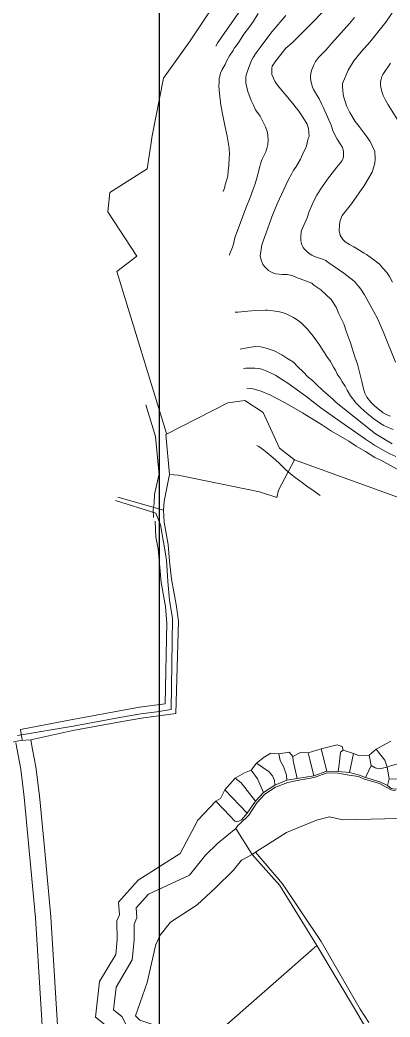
# Model space of a CAD drawing. Header units: metres. Extents: x 548946 to 557077, y 1838800 to 1845419.
# Drawn here: x 549918 to 550135, y 1843285 to 1843872 of the extents above; entities that cross this region are included whole.
import ezdxf

# ---------------------------------------------------------------- set-up
doc = ezdxf.new("R2010")
doc.units = ezdxf.units.M
doc.header["$LTSCALE"] = 28
for name, color, linetype, lineweight in [('1', 7, 'Continuous', 13), ('10', 7, 'Continuous', 13), ('2', 7, 'Continuous', 13), ('46', 7, 'Continuous', 13), ('60', 7, 'Continuous', 25)]:
    doc.layers.add(name, color=color, linetype=linetype, lineweight=lineweight)

msp = doc.modelspace()

# ---------------------------------------------------------------- linework, layer by layer
at = {"layer": '1'}
for points in [[(550074.72, 1843953.34), (550074.06, 1843950.61), (550073.52, 1843947.72), (550072.55, 1843939.26), (550071.41, 1843930.54), (550070.91, 1843927.3), (550069.68, 1843921.81), (550068.21, 1843916.53), (550067.58, 1843914.68), (550065.86, 1843910.32), (550063.57, 1843905.56), (550061.05, 1843900.83), (550047.62, 1843877.39), (550034.23, 1843858.32), (550033.14, 1843856.16)], [(550078.37, 1843721.17), (550075.25, 1843721.83), (550072, 1843721.87), (550068.31, 1843722.26), (550066.62, 1843722.88), (550064.03, 1843724.21), (550061.98, 1843726.21), (550060.78, 1843727.89), (550059.66, 1843730.6), (550059.21, 1843732.78), (550060.09, 1843739.37), (550065.3, 1843754.15), (550065.92, 1843755.85), (550069.11, 1843763.5), (550071.9, 1843769.29), (550075.8, 1843777.85), (550077.48, 1843780.88), (550078.63, 1843783.24), (550080.05, 1843785.02), (550082.75, 1843789.78), (550084.88, 1843794.28), (550086.21, 1843796.87), (550087.27, 1843801.85), (550087.93, 1843803.14), (550087.61, 1843807.77), (550086.71, 1843810.3), (550084.21, 1843814.48), (550081.8, 1843817.86), (550077.3, 1843823.63), (550070.02, 1843832.34), (550067.88, 1843835.13), (550065.96, 1843839.58), (550065.95, 1843843.23), (550066.22, 1843844.47), (550068.3, 1843847.55), (550074.16, 1843854.9), (550077.84, 1843858.16), (550086.59, 1843866.85), (550091.34, 1843871.45), (550100.93, 1843881.66)], [(550139.28, 1843879.52), (550133.03, 1843870.29), (550123.62, 1843858.48), (550118.39, 1843852.82), (550114.13, 1843847.47), (550110.89, 1843842.04), (550107.53, 1843834.15), (550107.49, 1843832.73), (550107.63, 1843829.7), (550108.17, 1843826.72), (550109.83, 1843821.03), (550111.88, 1843817.21), (550114.92, 1843811.88), (550117.28, 1843808.9), (550121.34, 1843803.48), (550123.75, 1843800.11), (550126.43, 1843794.33), (550126.76, 1843789.7), (550126.41, 1843787.43), (550125.26, 1843783.25), (550124.99, 1843782), (550122.42, 1843777.86), (550120.38, 1843774.39), (550112.71, 1843763.38), (550107.39, 1843756.69), (550106.1, 1843753.71), (550105.8, 1843751.04), (550105.58, 1843747.57), (550106.08, 1843744.99), (550107.77, 1843742.55), (550109.16, 1843741.08), (550111.56, 1843739.53), (550114.15, 1843738.2), (550120.25, 1843734.43), (550121.54, 1843733.77), (550125.95, 1843730.62), (550129.3, 1843727.96), (550131.17, 1843725.74), (550133.49, 1843723.16), (550135.18, 1843720.72), (550136.97, 1843717.47)], [(550058.05, 1843875.38), (550055.12, 1843870.79), (550052.86, 1843867.49), (550049.49, 1843863.26), (550046.92, 1843859.11), (550045.19, 1843856.48), (550043.95, 1843854.92), (550043.28, 1843853.63), (550041.2, 1843850.56), (550039.34, 1843847.31), (550038.54, 1843845.39), (550036.86, 1843842.36), (550035.88, 1843840.22), (550035.04, 1843836.88), (550035.05, 1843835.06), (550034.92, 1843832.61), (550035.2, 1843828.39), (550035.97, 1843821.58), (550037.27, 1843815.44), (550038.35, 1843809.49), (550039.66, 1843803.35), (550040.87, 1843796.19), (550041.1, 1843792.36), (550040.89, 1843790.72), (550040.63, 1843785.82), (550040.32, 1843783.15), (550040.11, 1843779.68), (550038.65, 1843774.65), (550038.26, 1843772.78), (550037.36, 1843770.72)], [(550114.53, 1843872.93), (550111.7, 1843869.57), (550104.74, 1843861.87), (550101.09, 1843857.72), (550099.13, 1843855.36)], [(550099.13, 1843855.36), (550097.5, 1843853.58), (550093.35, 1843849.41), (550092.2, 1843848.02), (550091.6, 1843847.08), (550090.58, 1843845.11), (550089.35, 1843841.95), (550088.87, 1843840.13), (550088.67, 1843838.29), (550088.7, 1843837.2), (550089, 1843835.08), (550089.82, 1843832.12), (550090.45, 1843830.71), (550093.74, 1843825.15), (550095.1, 1843822.21), (550096.29, 1843819.9), (550097.06, 1843818.08), (550100.35, 1843811.04), (550100.85, 1843809.78), (550101.34, 1843807.93), (550101.7, 1843806.9), (550103.32, 1843803.21), (550104.39, 1843801.42), (550106.62, 1843798.12), (550107.45, 1843796.68), (550107.76, 1843795.9), (550108.05, 1843794.51), (550108.11, 1843792.4), (550108.03, 1843791.06), (550107.65, 1843789.68), (550107.23, 1843788.87), (550106.12, 1843787.32), (550104.16, 1843784.95), (550098.7, 1843777.9), (550094.42, 1843771.62), (550092.45, 1843768.47), (550090.74, 1843765.21), (550089.26, 1843762.14), (550087.89, 1843758.96), (550086.67, 1843755.3), (550084.12, 1843749.62), (550083.5, 1843747.89), (550083.26, 1843746.76), (550082.99, 1843744.44), (550082.99, 1843742.12), (550083.12, 1843741), (550083.59, 1843739.3), (550084.44, 1843737.77), (550085.11, 1843736.9), (550086.69, 1843735.3), (550088.45, 1843733.9), (550089.39, 1843733.31), (550091.04, 1843732.58), (550096.33, 1843730.73), (550097.62, 1843730.14), (550098.13, 1843729.81), (550099.48, 1843728.78), (550108.32, 1843722.61), (550111.88, 1843720), (550113.4, 1843718.76), (550114.69, 1843717.57), (550116.72, 1843715.35), (550118.31, 1843713.24), (550120.37, 1843709.96), (550125.66, 1843700.36)], [(550141.07, 1843811.09), (550134.27, 1843821.67), (550132.67, 1843824.47), (550131.34, 1843827.14), (550130.56, 1843829.58), (550130.01, 1843832.05), (550129.84, 1843833.36), (550129.86, 1843834.97), (550130.16, 1843836.71), (550130.65, 1843838.31), (550131.22, 1843839.51), (550135.62, 1843846.22)], [(550135.77, 1843638.68), (550133.23, 1843639.6), (550131.49, 1843640.62), (550126.37, 1843644.71), (550124.31, 1843646.7), (550121.73, 1843649.86), (550120.65, 1843652.17), (550119.76, 1843654.7), (550118.86, 1843659.06), (550116.3, 1843669.11), (550114.78, 1843673.6), (550112.22, 1843681.82), (550109.9, 1843688.05), (550108.33, 1843692.94), (550105.42, 1843698.89), (550103.77, 1843702.76), (550100.82, 1843707.29), (550094.71, 1843712.89), (550090.75, 1843715.68), (550089.41, 1843716.74), (550086.43, 1843718.03), (550080.51, 1843720.2), (550078.37, 1843721.17)], [(550125.66, 1843700.36), (550128.18, 1843695.62), (550131.71, 1843687.5), (550138.65, 1843670.37)], [(550047.36, 1843678.04), (550050.34, 1843678.66), (550056.13, 1843679.52), (550059.6, 1843679.31), (550062.71, 1843678.65), (550067.34, 1843677.14), (550071.89, 1843674.62), (550074.74, 1843672.71), (550078.66, 1843670.32)], [(550049.31, 1843666.73), (550050.79, 1843666.82), (550054.8, 1843666.87), (550056.05, 1843666.82), (550058.06, 1843666.6), (550059.29, 1843666.37), (550061.08, 1843665.84), (550063.11, 1843665.06), (550065.5, 1843663.97), (550068.38, 1843662.45), (550071.75, 1843660.45), (550075.42, 1843658.03), (550085.91, 1843650.4), (550094.8, 1843643.59), (550106.11, 1843635.4), (550113.13, 1843630.59), (550120.96, 1843625.08), (550126.3, 1843621.63), (550131.35, 1843618.62), (550135.34, 1843616.53), (550138.84, 1843614.93)], [(550078.66, 1843670.32), (550080.98, 1843667.74), (550084.59, 1843664.5), (550087.35, 1843661.57), (550089.8, 1843659.62), (550092.3, 1843657.27), (550095.96, 1843653.63), (550102.02, 1843648.43), (550103.85, 1843646.61), (550126.8, 1843628.33), (550136.6, 1843622.35)], [(550051.31, 1843655.18), (550054.89, 1843654.65), (550059.07, 1843653.5), (550064.82, 1843651.11), (550073.86, 1843646.46), (550084.06, 1843640.52), (550086.47, 1843638.97), (550095.82, 1843633.34), (550101.08, 1843629.88), (550111.28, 1843623.94), (550115.47, 1843620.97), (550121.09, 1843617.95), (550126.57, 1843614.32), (550130, 1843612.68), (550144.92, 1843604.44)], [(550094.43, 1843591.99), (550090.88, 1843594.51), (550086.58, 1843597.56), (550083.92, 1843599.48), (550079.7, 1843602.63), (550077.03, 1843604.76), (550074.1, 1843607.25), (550070.55, 1843610.79), (550068.16, 1843613.05), (550065.68, 1843615.19), (550061.11, 1843618.81), (550058.25, 1843620.71), (550057.22, 1843621.34)]]:
    msp.add_lwpolyline(points, dxfattribs=at)
at = {"layer": '10'}
for p, q in [((550005.77, 1843604.39), (550003.65, 1843627.9)), ((549975.42, 1843591), (550002.36, 1843583.38)), ((550006.86, 1843466.17), (550007.63, 1843519.76)), ((549949.32, 1843456.41), (549977.69, 1843461.61)), ((549977.69, 1843461.61), (549988.94, 1843463.6)), ((549988.94, 1843463.6), (549998.34, 1843464.79)), ((549998.34, 1843464.79), (550006.86, 1843466.17)), ((549916.48, 1843450.86), (549949.32, 1843456.41)), ((550135.97, 1843447.56), (550127.26, 1843442.77)), ((550087.32, 1843440.62), (550094.9, 1843443.04)), ((550094.9, 1843443.04), (550098.39, 1843429.86)), ((550107.92, 1843442.27), (550114.04, 1843440.27)), ((550114.04, 1843440.27), (550111.65, 1843429.03)), ((550127.26, 1843442.77), (550123.09, 1843439.27)), ((550124.28, 1843433.31), (550123.09, 1843439.27)), ((550121.09, 1843426.14), (550124.28, 1843433.31)), ((550133.74, 1843432.19), (550134.9, 1843425.42)), ((550044.53, 1843425.82), (550049.88, 1843428.91)), ((550049.88, 1843428.91), (550053.8, 1843430.49)), ((550044.53, 1843425.82), (550038.31, 1843418.97)), ((550134.9, 1843425.42), (550133.91, 1843421.51)), ((550038.31, 1843418.97), (550051.51, 1843405.14)), ((550056.37, 1843412.21), (550061.1, 1843417.44)), ((550033.11, 1843412.25), (550041.45, 1843403.5)), ((550051.51, 1843405.14), (550056.37, 1843412.21)), ((550044.76, 1843396.12), (550054.44, 1843380.82)), ((550056.39, 1843382.23), (550054.44, 1843380.82)), ((550027.56, 1843270.54), (550092.51, 1843327.31))]:
    msp.add_line(p, q, dxfattribs=at)
for points in [[(550079.29, 1843613.03), (550070.48, 1843619.87), (550060.93, 1843640.78), (550050.16, 1843647.81), (550040.13, 1843646.43), (550003.65, 1843627.9)], [(550079.29, 1843613.03), (550069.95, 1843595.09), (550068.89, 1843590.81), (550058.79, 1843594.14), (550010.92, 1843604.01), (550005.77, 1843604.39)], [(550224.93, 1843569.57), (550192.09, 1843573.69), (550167.42, 1843580.98), (550079.29, 1843613.03)], [(550002.36, 1843583.38), (550002.69, 1843588.62), (550005.77, 1843604.39)], [(550007.63, 1843519.76), (550005.89, 1843530.48), (550004.8, 1843541.47), (550004.07, 1843554.13), (550002.26, 1843564.53), (550000.65, 1843574.67), (549997.77, 1843581.57), (549974.19, 1843589.07)], [(549924.36, 1843448.34), (549949.11, 1843453.72), (549978.11, 1843459.04), (549989.32, 1843461.02), (550009.62, 1843463.87), (550011.12, 1843518.13), (550009.82, 1843527.82), (550007, 1843542.75), (550005.85, 1843553.44), (550005.07, 1843563.21), (550002.75, 1843576.27), (550002.36, 1843583.38)], [(549913.68, 1843447), (549918.3, 1843448.01), (549924.36, 1843448.34)], [(549924.36, 1843448.34), (549925.32, 1843442.74), (549927.38, 1843432.45), (549929.42, 1843415.5), (549932.54, 1843382.85), (549936.11, 1843344.32), (549946.78, 1843172.26)], [(550107.92, 1843442.27), (550107.31, 1843444.49), (550104.34, 1843445.34), (550094.9, 1843443.04)], [(550056.94, 1843434.6), (550061.47, 1843438.17), (550065.37, 1843440.45), (550070.01, 1843440.04)], [(550070.01, 1843440.04), (550076.07, 1843441.02), (550078.23, 1843438.6)], [(550074.81, 1843424.7), (550074.54, 1843427.48), (550072.75, 1843432.71), (550070.97, 1843436.09), (550070.01, 1843440.04)], [(550087.32, 1843440.62), (550082.81, 1843440.97), (550078.23, 1843438.6)], [(550078.23, 1843438.6), (550078.55, 1843435.91), (550080.82, 1843425.55)], [(550090.65, 1843427.18), (550088.24, 1843436.77), (550087.32, 1843440.62)], [(550105.03, 1843429.78), (550105.61, 1843433.75), (550106.4, 1843441.06), (550107.92, 1843442.27)], [(550123.09, 1843439.27), (550117.17, 1843439.2), (550114.04, 1843440.27)], [(550133.74, 1843432.19), (550132.42, 1843436.36), (550128.42, 1843441.32), (550127.26, 1843442.77)], [(550061.1, 1843417.44), (550057.59, 1843425.47), (550053.8, 1843430.49), (550056.94, 1843434.6)], [(550067.8, 1843421.71), (550067.62, 1843424.37), (550066.43, 1843427.12), (550064.49, 1843429.56), (550056.94, 1843434.6)], [(550124.28, 1843433.31), (550126.71, 1843431.93), (550129.12, 1843431.3), (550133.74, 1843432.19)], [(550133.74, 1843432.19), (550135.74, 1843433), (550141.79, 1843434.57)], [(550061.1, 1843417.44), (550067.8, 1843421.71), (550074.81, 1843424.7), (550080.82, 1843425.55), (550090.65, 1843427.18), (550098.39, 1843429.86), (550105.03, 1843429.78), (550111.65, 1843429.03)], [(550138.63, 1843418.43), (550136.13, 1843418.85), (550133.11, 1843420.54), (550129.31, 1843422.56), (550120.47, 1843425.15), (550116.94, 1843426.7), (550111.44, 1843427.61), (550104.69, 1843428.7), (550098.48, 1843428.9), (550090.77, 1843426.14), (550080.83, 1843424.34)], [(550111.65, 1843429.03), (550117.55, 1843427.59), (550121.09, 1843426.14)], [(550121.09, 1843426.14), (550129.46, 1843423.6), (550133.91, 1843421.51)], [(550056.37, 1843412.21), (550047.87, 1843423.14), (550044.53, 1843425.82)], [(550044.76, 1843396.12), (550046.01, 1843397.97), (550047.44, 1843399.13), (550052.49, 1843404.11), (550057.25, 1843411.21), (550061.83, 1843416.42), (550068.19, 1843420.57), (550075.35, 1843423.34), (550080.83, 1843424.34)], [(550133.91, 1843421.51), (550136.12, 1843419.73), (550138.63, 1843419.32), (550143.83, 1843419.62), (550146.8, 1843421.1)], [(550134.9, 1843425.42), (550142.74, 1843425.12), (550144.63, 1843425.64)], [(550038.31, 1843418.97), (550035.76, 1843413.92), (550033.11, 1843412.25)], [(549959.18, 1843172.65), (549957.98, 1843223.88), (549972.51, 1843273.78), (549969.97, 1843279.11), (549962.31, 1843285.2), (549964.74, 1843306.2), (549974.25, 1843322.16), (549975.1, 1843330.94), (549975.01, 1843341.99), (549976.53, 1843345.34), (549975.85, 1843352.96), (549987.45, 1843365.77), (550012.18, 1843381.56), (550022.46, 1843401.06), (550033.11, 1843412.25)], [(550041.45, 1843403.5), (550044.21, 1843400.6), (550045.83, 1843400.02), (550048.09, 1843401.3), (550051.51, 1843405.14)], [(550056.39, 1843382.23), (550074.58, 1843393.92), (550092.23, 1843401.16), (550099.92, 1843402.99), (550107.65, 1843401.26), (550140.69, 1843402.04)], [(550044.76, 1843396.12), (550034.29, 1843387.52), (550026.96, 1843380.43), (550017.56, 1843368.7), (549993.5, 1843357.55), (549986.2, 1843349.49), (549986.72, 1843343.61), (549985.03, 1843339.87), (549985.1, 1843330.5), (549983.99, 1843318.97), (549974.43, 1843302.92), (549972.88, 1843289.57), (549978, 1843285.5), (549980.73, 1843279.77), (549988.26, 1843272.67)], [(550027.56, 1843270.54), (549988.5, 1843283.55), (549985.84, 1843285.99), (549992.76, 1843305.72), (549997.85, 1843327.99), (550000.3, 1843333.44), (550006.52, 1843341.12), (550022.08, 1843351.26), (550032.79, 1843361.38), (550043.26, 1843371.46), (550048.16, 1843377.52), (550054.44, 1843380.82)], [(550054.44, 1843380.82), (550070.63, 1843362.6), (550092.51, 1843327.31)], [(550056.39, 1843382.23), (550072.32, 1843363.7), (550094.95, 1843329.7), (550117.8, 1843290.03), (550122.95, 1843282.04)], [(550092.51, 1843327.31), (550115.7, 1843288.41), (550120.63, 1843279.9), (550124.29, 1843272.3), (550135.84, 1843247.44), (550173.26, 1843157.07), (550198.46, 1843096.17), (550207.02, 1843075.29), (550210.64, 1843062.92), (550224.95, 1843026.25), (550232.77, 1843008.23), (550251.82, 1842966.57)]]:
    msp.add_lwpolyline(points, dxfattribs=at)
at = {"layer": '2'}
for points in [[(550074.22, 1843874.24), (550066.22, 1843864.87), (550063.03, 1843860.73), (550059.05, 1843855.41), (550056.85, 1843852.26), (550055.02, 1843849.43), (550053.92, 1843847.32), (550052.38, 1843843.65), (550050.96, 1843839.41), (550050.72, 1843837.71), (550050.62, 1843835.94), (550050.74, 1843834.72), (550050.96, 1843833.53), (550052.05, 1843828.99), (550052.43, 1843827.86), (550053.91, 1843824.15), (550055.1, 1843821.79), (550056.46, 1843818.74), (550059.05, 1843814.92), (550060.79, 1843811.88), (550062.22, 1843808.78), (550063.03, 1843806.63), (550063.35, 1843805.49), (550063.69, 1843803.56), (550063.79, 1843801.08), (550063.56, 1843798.41), (550063.08, 1843795.92), (550062.43, 1843794), (550060.29, 1843789.73), (550059.94, 1843788.82), (550059.35, 1843786.93), (550058.99, 1843785.35), (550057.37, 1843779.34), (550056.12, 1843775.2), (550055.04, 1843772.1), (550053.25, 1843767.23), (550050.7, 1843760.86), (550044.46, 1843744.15), (550044.04, 1843742.73), (550043.4, 1843739.75), (550042.91, 1843738.08), (550041.12, 1843733.6), (550041.03, 1843733.21)], [(550044.37, 1843699.69), (550046.14, 1843699.71), (550049.76, 1843700.12), (550054.03, 1843700.49), (550062.28, 1843700.99), (550063.53, 1843700.92), (550069.53, 1843700.21), (550072.22, 1843699.52)], [(550072.22, 1843699.52), (550073.88, 1843698.95), (550075.14, 1843698.42), (550078.72, 1843696.58), (550081.43, 1843694.84), (550083.21, 1843693.46), (550086.66, 1843690.02), (550090.32, 1843685.66), (550091.9, 1843683.56), (550093.8, 1843680.79), (550095.87, 1843677.48), (550098.39, 1843673.79), (550100.38, 1843670.71), (550102.21, 1843667.43), (550103.32, 1843665.64), (550104.46, 1843663.42), (550106.2, 1843660.88), (550107.37, 1843658.83), (550109.01, 1843656.23), (550110.17, 1843654), (550112.3, 1843650.59), (550115.61, 1843646.35), (550116.9, 1843644.9), (550118.26, 1843643.5), (550121.86, 1843640.35), (550125.86, 1843637.14), (550127.86, 1843635.66), (550129.74, 1843634.39), (550131.77, 1843633.2), (550133.5, 1843632.33), (550137.35, 1843630.83)]]:
    msp.add_lwpolyline(points, dxfattribs=at)
at = {"layer": '46'}
for points in [[(550004.06, 1843628.41), (549974.96, 1843723.67), (549986.63, 1843732.77), (549969.58, 1843758.7), (549970.76, 1843770.14), (549992.68, 1843784.12), (549995.22, 1843800.8), (549995.56, 1843802.49), (550002.43, 1843837.28), (550017.97, 1843859.34), (550031.02, 1843878.62), (550039.63, 1843895.19), (550052.12, 1843909.76)], [(549999.79, 1843603.85), (549997.73, 1843626.75), (549992.04, 1843645.38)], [(549996.46, 1843579.1), (549996.35, 1843583.67), (549996.79, 1843587.3), (549997.13, 1843592.63), (549999.9, 1843605.64)], [(550004.38, 1843516.77), (550003.49, 1843526.75), (550001.03, 1843540.79), (549999.13, 1843560.59), (549997.76, 1843567.44), (549997.52, 1843576.93)], [(549919.35, 1843448.26), (549918.23, 1843454.39), (549947.9, 1843460.1), (549988.29, 1843467.44), (550003.26, 1843469.54), (550004.36, 1843517.34)], [(549894.51, 1842974.9), (549905.11, 1842983.86), (549910.6, 1842986.34), (549924.22, 1843010.63), (549922.4, 1843020.45), (549931.59, 1843053.16), (549932.05, 1843067.38), (549940.23, 1843079.53), (549955.31, 1843110.05), (549963.61, 1843116.64), (549955.89, 1843118.73), (549948.82, 1843132.47), (549954.5, 1843163.4), (549938.34, 1843163.12), (549927.13, 1843343.62), (549920.47, 1843414.55), (549918.48, 1843431.08), (549915.61, 1843446.48)]]:
    msp.add_lwpolyline(points, dxfattribs=at)
at = {"layer": '60'}
msp.add_line((550000, 1841000), (550000, 1844000), dxfattribs=at)

doc.saveas('drawing.dxf')
